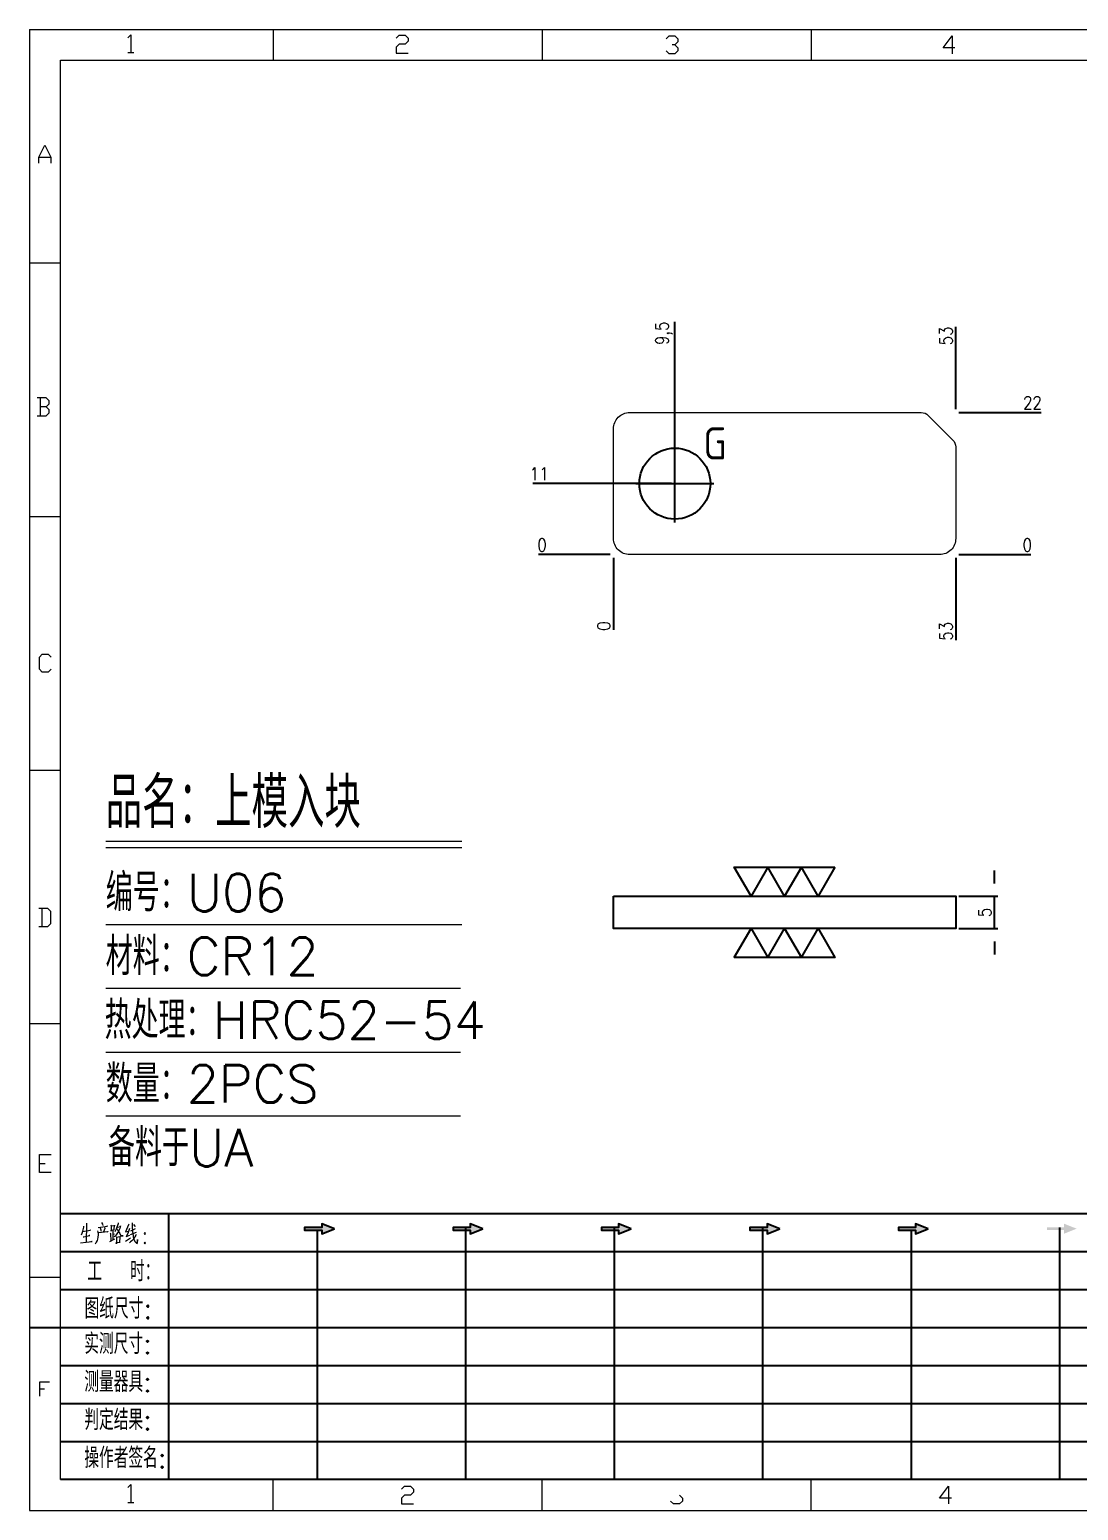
# Model space of a CAD drawing. Header units: millimetres. Extents: x 88508 to 142116, y -5268 to 20283.
# Drawn here: x 95440.1 to 95602.5, y 18138.7 to 18368 of the extents above; entities that cross this region are included whole.
import ezdxf
from ezdxf.enums import TextEntityAlignment as Align

# ---------------------------------------------------------------- set-up
doc = ezdxf.new("R2010")
doc.units = ezdxf.units.MM
doc.linetypes.add('CENTER', pattern=[0])
for name, color, linetype in [('DIM', 4, 'Continuous'), ('PH', 255, 'Continuous'), ('PH_P', 2, 'Continuous'), ('TEXT', 4, 'Continuous')]:
    doc.layers.add(name, color=color, linetype=linetype)
doc.styles.add('chinesef_fs', font='simplex.shx', dxfattribs={"bigfont": 'gbcbig.shx'})
doc.styles.add('gbenor', font='gbenor.shx', dxfattribs={"bigfont": 'gbcbig.shx'})
doc.styles.add('GBENOR_', font='gbenor.shx', dxfattribs={"bigfont": 'gbcbig'})
doc.styles.get("Standard").update_dxf_attribs({"font": 'txt.shx', "width": 0.85, "bigfont": 'ctxt.shx'})
doc.styles.add('TXT', font='txt.shx', dxfattribs={"width": 0.8, "bigfont": 'ctxt.shx'})
doc.dimstyles.new('T-2-WX', dxfattribs={"dimtxt": 2, "dimasz": 2, "dimexe": 0.5, "dimexo": 0.5, "dimgap": 0.5, "dimtad": 1, "dimtxsty": 'Standard', "dimblk": 'OPEN30', "dimcen": 0, "dimazin": 3, "dimtfac": 1, "dimtmove": 0, "dimatfit": 3, "dimldrblk": 'OPEN30', "dimlwd": -1, "dimlwe": -1})

# ---------------------------------------------------------------- blocks, each defined once
blk = doc.blocks.new('U40')
for points in [[(351.8, 337.7), (351.8, 333.2), (367, 339.3), (351.8, 345.3), (351.8, 340.8), (331.2, 340.8), (331.2, 337.7)], [(545.7, 339.3), (530.6, 345.3), (530.6, 340.8), (509.9, 340.8), (509.9, 337.7), (530.6, 337.7), (530.6, 333.2)], [(724.5, 339.3), (709.3, 345.3), (709.3, 340.8), (688.7, 340.8), (688.7, 337.7), (709.3, 337.7), (709.3, 333.2)], [(903.3, 339.3), (888.1, 345.3), (888.1, 340.8), (867.5, 340.8), (867.5, 337.7), (888.1, 337.7), (888.1, 333.2)], [(1082.1, 339.3), (1066.9, 345.3), (1066.9, 340.8), (1046.3, 340.8), (1046.3, 337.7), (1066.9, 337.7), (1066.9, 333.2)], [(1245.7, 337.7), (1245.7, 333.2), (1260.9, 339.3), (1245.7, 345.3), (1245.7, 340.8), (1225.1, 340.8), (1225.1, 337.7)]]:
    blk.add_hatch(color=3).paths.add_polyline_path(points)
at = {"color": 254, "lineweight": 18}
for p, q in [((0, 1783.5), (0, 0)), ((0, 1783.5), (2530.2, 1783.5)), ((941.1, 1783.5), (941.1, 1746.5)), ((37, 37), (37, 1746.5)), ((37, 1746.5), (2493.2, 1746.5)), ((0, 1502.7), (37, 1502.7)), ((0, 1197.2), (37, 1197.2)), ((0, 891.7), (37, 891.7)), ((0, 586.3), (37, 586.3)), ((0, 280.8), (37, 280.8)), ((37, 37), (2493.2, 37)), ((941.1, 0), (941.1, 37)), ((0, 0), (2530.2, 0))]:
    blk.add_line(p, q, dxfattribs=at)
at = {"color": 254, "linetype": 'Continuous', "lineweight": 18}
for p, q in [((293.1, 1783.5), (293.1, 1746.5)), ((617.1, 1783.5), (617.1, 1746.5)), ((293.1, 0), (293.1, 37)), ((617.1, 0), (617.1, 37))]:
    blk.add_line(p, q, dxfattribs=at)
for p, q in [((38, 357.6), (1598.2, 357.6)), ((38, 311.8), (1598.2, 311.8)), ((37.1, 266), (1598.2, 266)), ((0.1, 220.2), (1598.2, 220.2)), ((37.1, 174.4), (1598.2, 174.4)), ((37.1, 128.6), (1598.2, 128.6)), ((37.1, 82.8), (1598.2, 82.8))]:
    blk.add_line(p, q)
at = {"color": 254}
for p, q in [((167.8, 37), (167.8, 357.6)), ((525.5, 37), (525.5, 340.8)), ((704.3, 37), (704.3, 340.8)), ((883.1, 37), (883.1, 340.8)), ((1240.6, 37), (1240.6, 340.8)), ((346.7, 37), (346.7, 337.9)), ((1061.9, 37), (1061.9, 337.7)), ((1598.2, 37), (38, 37))]:
    blk.add_line(p, q, dxfattribs=at)
at = {"color": 92, "lineweight": 18}
for points in [[(118.3, 1773.7), (121.9, 1777.3), (121.9, 1755.8)], [(441.4, 1773.1), (445, 1776.7), (452.2, 1776.7), (455.8, 1773.1), (455.8, 1769.5), (452.2, 1765.9), (445, 1765.9), (441.4, 1762.3), (441.4, 1755.1), (455.8, 1755.1)], [(766.4, 1772.4), (770, 1776), (777.2, 1776), (780.8, 1772.4), (780.8, 1768.8), (777.2, 1765.2), (773.6, 1765.2)], [(1114.4, 1761.4), (1100, 1761.4), (1110.8, 1775.8), (1110.8, 1754.2)], [(118.3, 1755.8), (125.5, 1755.8)], [(777.2, 1765.2), (780.8, 1761.6), (780.8, 1758), (777.2, 1754.4), (770, 1754.4), (766.4, 1758)], [(11.1, 1622.8), (11.1, 1630), (18.3, 1644.4), (25.5, 1630), (25.5, 1622.8)], [(11.1, 1630), (25.5, 1630)], [(20, 1329), (23.6, 1332.6), (23.6, 1336.2), (20, 1339.8), (9.2, 1339.8)], [(12.8, 1339.8), (12.8, 1318.2)], [(9.2, 1318.2), (20, 1318.2), (23.6, 1321.8), (23.6, 1325.4), (20, 1329), (12.8, 1329)], [(26.1, 1013.2), (22.5, 1009.6), (15.3, 1009.6), (11.7, 1013.2), (11.7, 1027.6), (15.3, 1031.2), (22.5, 1031.2), (26.1, 1027.6)], [(11, 703.2), (21.8, 703.2), (25.4, 706.8), (25.4, 721.2), (21.8, 724.8), (11, 724.8)], [(14.6, 724.8), (14.6, 703.2)], [(26.1, 407), (11.7, 407), (11.7, 428.6), (26.1, 428.6)], [(11.7, 417.8), (18.9, 417.8)], [(12.3, 137.7), (12.3, 155), (23.8, 155)], [(12.3, 146.4), (18.1, 146.4)], [(118.3, 27.4), (121.9, 31), (121.9, 9.4)], [(447.9, 25.7), (451.5, 29.3), (458.7, 29.3), (462.3, 25.7), (462.3, 22.1), (458.7, 18.5), (451.5, 18.5), (447.9, 14.9), (447.9, 7.7), (462.3, 7.7)], [(782.7, 18.5), (786.3, 14.9), (786.3, 11.3), (782.7, 7.7), (775.5, 7.7), (771.9, 11.3)], [(1110.3, 14.9), (1095.9, 14.9), (1106.7, 29.3), (1106.7, 7.7)], [(118.3, 9.4), (125.5, 9.4)]]:
    blk.add_lwpolyline(points, dxfattribs=at)
at = {"color": 92, "lineweight": 0}
for points in [[(65, 342.2), (64.8, 341), (64.1, 337.9), (63.6, 335.7), (62.8, 333.5), (62.1, 331.4)], [(68.4, 345.9), (68.7, 344.4), (68.1, 322.9)], [(82.6, 340.8), (93.7, 342.2), (93.3, 342.4), (92.4, 342)], [(86.1, 336.1), (86, 337.5), (85.3, 339.8)], [(86.7, 346.7), (87.9, 344.6), (88.3, 343)], [(90.3, 341), (90.4, 339.6), (89.1, 335.3)], [(97.8, 344), (98.1, 342.6), (98.1, 340.8), (98.1, 337.9), (98.1, 336.3), (98.2, 337.7), (102.1, 338.3), (101.8, 338.3), (102.1, 343.6), (102.1, 343.2), (102.1, 342.8), (98.2, 342.2)], [(105.5, 341.2), (105.9, 341), (109.6, 341.8), (109.3, 342.6), (108.5, 339.6), (107.6, 337.3), (106.9, 335.9), (105.9, 334.3), (104.3, 332), (103.1, 330.4), (101.9, 329.4)], [(106.6, 346.5), (106.5, 345.2), (105.1, 341.2), (104.2, 338.9), (103.1, 336.3), (102.6, 335.5)], [(104.9, 339.1), (105.3, 338.7), (107, 335.7), (108.6, 333.3), (109.9, 331.2), (110.3, 330.8), (112.6, 330.8), (110.2, 331.2), (109, 332.6)], [(119.3, 344.8), (119.1, 343.8), (116.8, 338.5), (115.4, 335.5), (119.3, 336.3)], [(120.3, 339.4), (118.1, 333.5), (116.4, 330), (116.1, 329.8), (120.5, 331.4)], [(121.7, 336.7), (127.7, 339.6)], [(123.4, 346.5), (123.5, 345.4), (123.5, 340.8), (123.8, 337.3), (124, 335.3), (124.2, 333.1), (124.5, 331), (124.8, 329), (125.2, 327.4), (125.9, 325.7), (126.9, 323.9), (127.9, 322.7), (128.9, 321.7), (129.6, 321.3), (129.9, 326.1), (129.4, 321.5)], [(127.7, 341.6), (127.2, 342.4), (125.7, 344.2)], [(61.4, 322.3), (68.2, 322.9), (75.3, 323.7), (74.9, 323.9), (73.8, 323.5)], [(63.8, 335.9), (73.4, 337.5), (73.1, 337.7), (72.5, 337.3)], [(64.5, 329.6), (64.8, 329.6), (65.1, 329.6), (72.5, 331), (71.9, 331), (70.9, 330.8)], [(82.6, 335.1), (82.6, 331.8), (82.3, 329), (81.9, 326.8), (81.2, 324.9), (80.3, 323.1), (79.6, 321.9), (78.8, 320.9)], [(93.3, 335.5), (94.1, 335.7), (94.3, 335.5), (82.6, 334.3), (82.6, 335.1), (82.2, 336.9)], [(96.5, 323.9), (102.8, 327.2)], [(97.2, 334.3), (97.5, 333.5), (97.7, 324.7)], [(100.2, 337.9), (100.1, 325.9)], [(100.2, 332.6), (102.4, 333.1)], [(104.2, 330), (104.5, 329), (104.5, 321.1), (104.3, 322.1), (104.5, 322.7), (109.2, 323.1), (108.6, 323.1), (109, 329.2), (109, 330), (109.3, 329.4), (108.6, 329.4), (104.6, 328.8)], [(115.3, 324.3), (121.5, 328.2)], [(128.2, 332.4), (128.1, 331.6), (126.9, 329.6), (125.8, 328), (124.5, 326.3), (123, 324.7), (121.4, 323.3), (120.1, 322.3)], [(121.4, 332.2), (128.8, 335.1)]]:
    blk.add_lwpolyline(points, dxfattribs=at)
for points in [[(367, 339.3), (351.8, 345.3), (351.8, 340.8), (331.2, 340.8), (331.2, 337.7), (351.8, 337.7), (351.8, 333.2), (367, 339.3)], [(545.7, 339.3), (530.6, 345.3), (530.6, 340.8), (509.9, 340.8), (509.9, 337.7), (530.6, 337.7), (530.6, 333.2), (545.7, 339.3)], [(724.5, 339.3), (709.3, 345.3), (709.3, 340.8), (688.7, 340.8), (688.7, 337.7), (709.3, 337.7), (709.3, 333.2), (724.5, 339.3)], [(903.3, 339.3), (888.1, 345.3), (888.1, 340.8), (867.5, 340.8), (867.5, 337.7), (888.1, 337.7), (888.1, 333.2), (903.3, 339.3)], [(1082.1, 339.3), (1066.9, 345.3), (1066.9, 340.8), (1046.3, 340.8), (1046.3, 337.7), (1066.9, 337.7), (1066.9, 333.2), (1082.1, 339.3)]]:
    blk.add_lwpolyline(points)
for points in [[(138.7, 332.4), (139.4, 333.5), (138.7, 334.5), (138, 333.5)], [(138.7, 320.9), (139.4, 321.9), (138.7, 322.9), (138, 321.9)]]:
    blk.add_lwpolyline(points, close=True, dxfattribs=at)
at = {"color": 3, "style": 'chinesef_fs'}
for s, p in [('工  时：', (69.5, 275.7)), ('图纸尺寸:', (66.2, 230.9)), ('实测尺寸:', (65.9, 188.4)), ('测量器具:', (65.9, 142.6)), ('判定结果:', (65.9, 96.8)), ('操作者签名:', (65.9, 51))]:
    blk.add_text(s, height=24.57, dxfattribs=at).set_placement(p)
at = {"lineweight": 18, "style": 'GBENOR_'}
blk.add_attdef('文档路径', (2126, 386.9), '', height=17.8, dxfattribs=at)
at = {"lineweight": 20, "style": 'TXT'}
for tag, height, p in [('18-**-**', 16.3, (1866.6, 256.2)), ('客户名称', 16.1, (1741.1, 134, 0)), ('料厚:', 16.1, (1741.3, 93.2, 0))]:
    blk.add_attdef(tag, text='', height=height, dxfattribs=at).set_placement(p, align=Align.MIDDLE)
for tag, p, height in [('88888', (1850.9, 207.5), 14.9), ('材质:', (1691.2, 168, 0), 16.1), ('核准', (1869.4, 127.5, 0), 16.1), ('设计', (1868.8, 88.3, 0), 16.1), ('绘图', (1868.2, 49.1, 0), 16.1)]:
    blk.add_attdef(tag, p, '', height=height, dxfattribs=at)
for tag, p, height, width in [('3', (2234.7, 206.9), 15.8, 0.7), ('4', (2234.7, 167.4), 15.8, 0.7), ('核准日期', (2041.1, 124.2, 0), 16.1, 0.68), ('设计日期', (2041.1, 84.5, 0), 16.1, 0.68), ('1', (2251.9, 85.9), 14.6, 0.7), ('绘图日期', (2040.9, 46.4, 0), 16.1, 0.68), ('2', (2235, 49.2), 14.6, 0.7)]:
    blk.add_attdef(tag, p, '', height=height, dxfattribs=dict(at, width=width))
blk = doc.blocks.new('*D8937')
at = {"layer": 'Defpoints', "color": 0}
for p in [(95583.51, 18233.78), (95589.51, 18233.78), (95583.51, 18228.78)]:
    blk.add_point(p, dxfattribs=at)
at = {"layer": 'DIM', "color": 0}
for p, q in [((95589.51, 18235.78), (95589.51, 18237.78)), ((95584.01, 18233.78), (95590.01, 18233.78)), ((95589.51, 18228.78), (95589.51, 18233.78)), ((95584.01, 18228.78), (95590.01, 18228.78)), ((95589.51, 18226.78), (95589.51, 18224.78))]:
    blk.add_line(p, q, dxfattribs=at)
at = {"layer": 'DIM', "color": 0, "insert": (95588.01, 18231.28), "char_height": 2, "attachment_point": 5, "rotation": 90}
blk.add_mtext('5', dxfattribs=at)
blk = doc.blocks.new('_Open30')
blk = doc.blocks.new('*D8972')
at = {"layer": 'Defpoints', "color": 0}
for p in [(95530.51, 18286.71), (95583.51, 18286.71), (95593.51, 18286.71)]:
    blk.add_point(p, dxfattribs=at)
at = {"layer": 'DIM', "color": 0}
blk.add_line((95584.01, 18286.71), (95595.14, 18286.71), dxfattribs=at)
at = {"layer": 'DIM', "color": 0, "insert": (95594.58, 18288.21), "char_height": 2, "attachment_point": 5}
blk.add_mtext('0', dxfattribs=at)
blk = doc.blocks.new('*D8973')
at = {"layer": 'Defpoints', "color": 0}
for p in [(95583.51, 18308.71), (95593.51, 18308.71), (95530.51, 18286.71)]:
    blk.add_point(p, dxfattribs=at)
at = {"layer": 'DIM', "color": 0}
for p, q in [((95584.01, 18308.71), (95587.51, 18308.71)), ((95587.51, 18308.71), (95589.51, 18308.71)), ((95589.51, 18308.71), (95596.76, 18308.71))]:
    blk.add_line(p, q, dxfattribs=at)
at = {"layer": 'DIM', "color": 0, "insert": (95595.39, 18310.21), "char_height": 2, "attachment_point": 5}
blk.add_mtext('22', dxfattribs=at)
blk = doc.blocks.new('*D8974')
at = {"layer": 'Defpoints', "color": 0}
for p in [(95520.51, 18286.71), (95530.51, 18286.71), (95530.51, 18286.71)]:
    blk.add_point(p, dxfattribs=at)
at = {"layer": 'DIM', "color": 0}
blk.add_line((95530.01, 18286.71), (95518.88, 18286.71), dxfattribs=at)
at = {"layer": 'DIM', "color": 0, "insert": (95519.44, 18288.21), "char_height": 2, "attachment_point": 5}
blk.add_mtext('0', dxfattribs=at)
blk = doc.blocks.new('*D8975')
at = {"layer": 'Defpoints', "color": 0}
for p in [(95520.51, 18297.71), (95540.01, 18297.71), (95530.51, 18286.71)]:
    blk.add_point(p, dxfattribs=at)
at = {"layer": 'DIM', "color": 0}
for p, q in [((95524.51, 18297.71), (95517.99, 18297.71)), ((95528.51, 18297.71), (95524.51, 18297.71)), ((95539.51, 18297.71), (95528.51, 18297.71))]:
    blk.add_line(p, q, dxfattribs=at)
at = {"layer": 'DIM', "color": 0, "insert": (95519, 18299.21), "char_height": 2, "attachment_point": 5}
blk.add_mtext('11', dxfattribs=at)
blk = doc.blocks.new('*D8976')
at = {"layer": 'Defpoints', "color": 0}
for p in [(95530.51, 18286.71), (95583.51, 18286.71), (95583.51, 18276.71)]:
    blk.add_point(p, dxfattribs=at)
at = {"layer": 'DIM', "color": 0}
for p, q in [((95583.51, 18286.21), (95583.51, 18282.71)), ((95583.51, 18282.71), (95583.51, 18280.71)), ((95583.51, 18280.71), (95583.51, 18273.45))]:
    blk.add_line(p, q, dxfattribs=at)
at = {"layer": 'DIM', "color": 0, "insert": (95582.01, 18274.83), "char_height": 2, "attachment_point": 5, "rotation": 90}
blk.add_mtext('53', dxfattribs=at)
blk = doc.blocks.new('*D8977')
at = {"layer": 'Defpoints', "color": 0}
for p in [(95530.51, 18286.71), (95530.51, 18286.71), (95530.51, 18276.71)]:
    blk.add_point(p, dxfattribs=at)
at = {"layer": 'DIM', "color": 0}
blk.add_line((95530.51, 18286.21), (95530.51, 18275.07), dxfattribs=at)
at = {"layer": 'DIM', "color": 0, "insert": (95529.01, 18275.64), "char_height": 2, "attachment_point": 5, "rotation": 90}
blk.add_mtext('0', dxfattribs=at)
blk = doc.blocks.new('*D8978')
at = {"layer": 'Defpoints', "color": 0}
for p in [(95583.51, 18318.71), (95583.51, 18308.71), (95530.51, 18286.71)]:
    blk.add_point(p, dxfattribs=at)
at = {"layer": 'DIM', "color": 0}
for p, q in [((95583.51, 18314.71), (95583.51, 18321.96)), ((95583.51, 18312.71), (95583.51, 18314.71)), ((95583.51, 18309.21), (95583.51, 18312.71))]:
    blk.add_line(p, q, dxfattribs=at)
at = {"layer": 'DIM', "color": 0, "insert": (95582.01, 18320.58), "char_height": 2, "attachment_point": 5, "rotation": 90}
blk.add_mtext('53', dxfattribs=at)
blk = doc.blocks.new('*D8979')
at = {"layer": 'Defpoints', "color": 0}
for p in [(95540.01, 18318.71), (95540.01, 18297.71), (95530.51, 18286.71)]:
    blk.add_point(p, dxfattribs=at)
at = {"layer": 'DIM', "color": 0}
for p, q in [((95540.01, 18314.71), (95540.01, 18322.77)), ((95540.01, 18310.71), (95540.01, 18314.71)), ((95540.01, 18298.21), (95540.01, 18310.71))]:
    blk.add_line(p, q, dxfattribs=at)
at = {"layer": 'DIM', "color": 0, "insert": (95538.32, 18320.99), "char_height": 2, "attachment_point": 5, "rotation": 90}
blk.add_mtext('9,5', dxfattribs=at)

msp = doc.modelspace()

# ---------------------------------------------------------------- linework, layer by layer
at = {"layer": 'DIM', "color": 4, "linetype": 'Continuous', "lineweight": 13}
for p, q in [((95451.866, 18242.338), (95507.026, 18242.338)), ((95451.866, 18241.322), (95507.026, 18241.322)), ((95451.866, 18229.413), (95507.026, 18229.413)), ((95451.866, 18219.538), (95506.786, 18219.538)), ((95451.866, 18209.662), (95506.786, 18209.662)), ((95451.866, 18199.787), (95506.786, 18199.787))]:
    msp.add_line(p, q, dxfattribs=at)
at = {"layer": 'DIM', "color": 4}
for points in [[(95564.803, 18238.284), (95562.205, 18233.784), (95559.607, 18238.284), (95557.009, 18233.784), (95554.411, 18238.284), (95551.813, 18233.784), (95549.215, 18238.284), (95564.803, 18238.284)], [(95549.215, 18224.284), (95551.813, 18228.784), (95554.411, 18224.284), (95557.009, 18228.784), (95559.607, 18224.284), (95562.205, 18228.784), (95564.803, 18224.284), (95549.215, 18224.284)]]:
    msp.add_lwpolyline(points, close=True, dxfattribs=at)
at = {"layer": 'PH', "color": 2}
msp.add_lwpolyline([(95530.509, 18233.784), (95583.509, 18233.784), (95583.509, 18228.784), (95530.509, 18228.784)], close=True, dxfattribs=at)
at = {"layer": 'PH_P', "color": 4, "linetype": 'CENTER'}
for p, q in [((95540.009, 18291.655), (95540.009, 18303.755)), ((95533.959, 18297.705), (95546.059, 18297.705))]:
    msp.add_line(p, q, dxfattribs=at)
at = {"layer": 'PH_P', "linetype": 'Continuous', "lineweight": 15}
msp.add_lwpolyline([(95583.509, 18303.377), (95583.509, 18289.205, -0.4142136), (95581.009, 18286.705), (95533.009, 18286.705, -0.4142136), (95530.509, 18289.205), (95530.509, 18306.205, -0.4142136), (95533.009, 18308.705), (95578.18, 18308.705, -0.1989124), (95579.241, 18308.266), (95583.069, 18304.437, -0.1989124)], format="xyb", close=True, dxfattribs=at)
at = {"layer": 'PH_P'}
msp.add_circle((95540.009, 18297.705), 5.5, dxfattribs=at)

# ---------------------------------------------------------------- block references
at = {"ltscale": 3, "xscale": 0.1286023526423836, "yscale": 0.1286023526408614, "zscale": 0.1286023526410949}
msp.add_blockref('U40', (95440.08, 18138.662), dxfattribs=at)

# ---------------------------------------------------------------- texts
at = {"layer": 'DIM', "color": 3, "linetype": 'Continuous', "lineweight": 13, "style": 'chinesef_fs'}
for s, height, p in [('品名：上模入块', 7.8423, (95451.866, 18244.371)), ('编号：U06', 5.8091, (95451.866, 18231.446)), ('材料：CR12', 5.8091, (95451.866, 18221.571)), ('热处理：HRC52-54', 5.80908, (95451.688, 18211.695)), ('数量：2PCS', 5.8091, (95451.866, 18201.82)), ('备料于UA', 5.8091, (95452.219, 18191.945))]:
    msp.add_text(s, height=height, dxfattribs=at).set_placement(p)
at = {"layer": 'TEXT', "color": 4, "style": 'gbenor'}
msp.add_text('G', height=5, dxfattribs=at).set_placement((95546.231, 18303.928), align=Align.MIDDLE_CENTER)

# ---------------------------------------------------------------- dimensions: what is measured, and where the dimension line sits
at = {"layer": 'DIM', "color": 4}
for feature_location, offset, dtype, origin, picture, middle in [((95540.009, 18297.705), (0, 21), 1, (95530.509, 18286.705), '*D8979', (95538.318, 18320.986)), ((95583.509, 18308.705), (0, 10), 1, (95530.509, 18286.705), '*D8978', (95582.009, 18320.581)), ((95583.509, 18308.705), (10, 0), 0, (95530.509, 18286.705), '*D8973', (95595.385, 18310.205)), ((95540.009, 18297.705), (-19.5, 0), 0, (95530.509, 18286.705), '*D8975', (95518.997, 18299.205)), ((95530.508830898, 18286.705018602), (-10, 0), 0, (95530.508830898, 18286.705018602), '*D8974', (95519.442164232, 18288.205018602)), ((95583.508830918, 18286.705018602), (10, 0), 0, (95530.508830898, 18286.705018602), '*D8972', (95594.575497585, 18288.205018602)), ((95530.508830898, 18286.705018602), (0, -10), 1, (95530.508830898, 18286.705018602), '*D8977', (95529.008830898, 18275.638351935)), ((95583.509, 18286.705), (0, -10), 1, (95530.509, 18286.705), '*D8976', (95582.009, 18274.829))]:
    dim = msp.add_ordinate_dim(feature_location=feature_location, offset=offset, dtype=dtype, origin=origin, dimstyle='T-2-WX', dxfattribs=at)
    dim.commit()
    dim.dimension.update_dxf_attribs({"geometry": picture, "text_midpoint": middle})
at = {"layer": 'DIM', "color": 2}
dim = msp.add_linear_dim(base=(95589.509, 18233.784), p1=(95583.509, 18228.784), p2=(95583.509, 18233.784), angle=90, dimstyle='T-2-WX', dxfattribs=at)
dim.commit()
dim.dimension.update_dxf_attribs({"geometry": '*D8937', "text_midpoint": (95588.009, 18231.284)})

doc.saveas('drawing.dxf')
